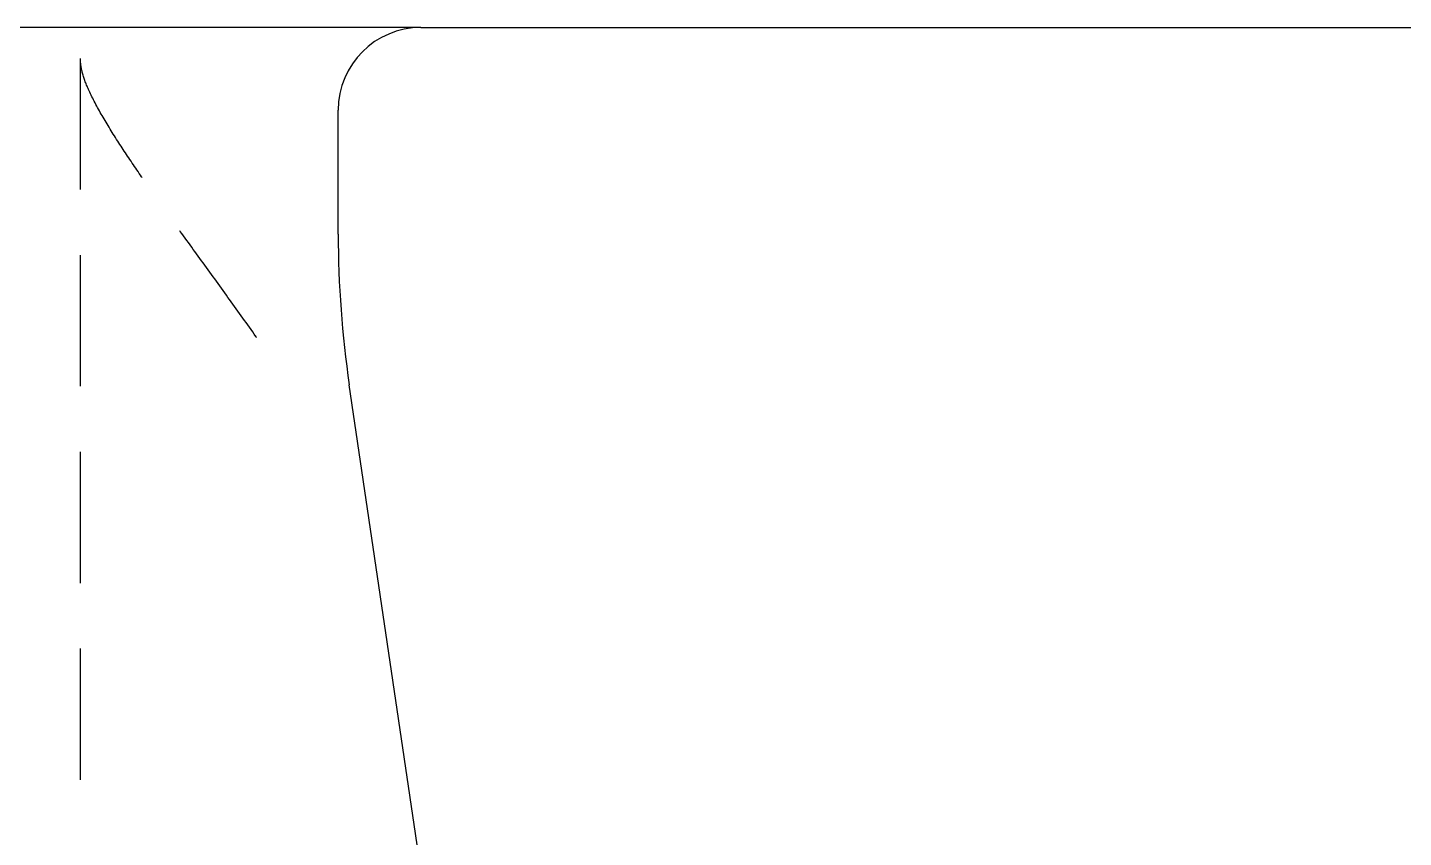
# Model space of a CAD drawing. Header units: millimetres. Extents: x 8 to 867, y 8 to 585.
# Drawn here: x 744.27 to 757.6, y 421.99 to 429.83 of the extents above; entities that cross this region are included whole.
import ezdxf

# ---------------------------------------------------------------- set-up
doc = ezdxf.new("R2010")
doc.units = ezdxf.units.MM
doc.linetypes.add('HIDDEN', pattern=[1.905, 1.27, -0.635])
doc.layers.add('HIDDEN', color=3, linetype='HIDDEN')
doc.layers.add('OUTLINE', color=7, linetype='Continuous', lineweight=25)

msp = doc.modelspace()

# ---------------------------------------------------------------- linework, layer by layer
at = {"layer": 'HIDDEN'}
msp.add_line((744.7799, 429.53504), (744.7799, 406.4318), dxfattribs=at)
msp.add_open_spline([(746.48899, 426.83342), (746.48689, 426.83639), (746.40083, 426.95828), (746.22816, 427.19938), (745.97128, 427.5542), (745.73319, 427.88298), (745.51764, 428.1838), (745.32708, 428.45639), (745.14759, 428.72491), (744.98703, 428.9839), (744.86848, 429.20946), (744.79445, 429.39569), (744.78475, 429.48861), (744.7799, 429.53504)], degree=3, knots=[0, 0, 0, 0, 0.00291434, 0.11939804, 0.23616716, 0.35258638, 0.44750306, 0.54263157, 0.63740723, 0.73859754, 0.83963284, 0.91986611, 1, 1, 1, 1], dxfattribs=at)
at = {"layer": 'OUTLINE'}
for p, q in [((748.0799, 429.83342), (721.4799, 429.83342)), ((748.0799, 429.83342), (764.0299, 429.83342)), ((747.2799, 427.83342), (747.2799, 429.03342)), ((748.05736, 421.83342), (747.38714, 426.37281))]:
    msp.add_line(p, q, dxfattribs=at)
for centre, radius, start, end in [((748.0799, 429.03342), 0.8, 90, 180), ((757.2799, 427.83342), 10, 180, 188.398774)]:
    msp.add_arc(centre, radius, start, end, dxfattribs=at)

doc.saveas('drawing.dxf')
